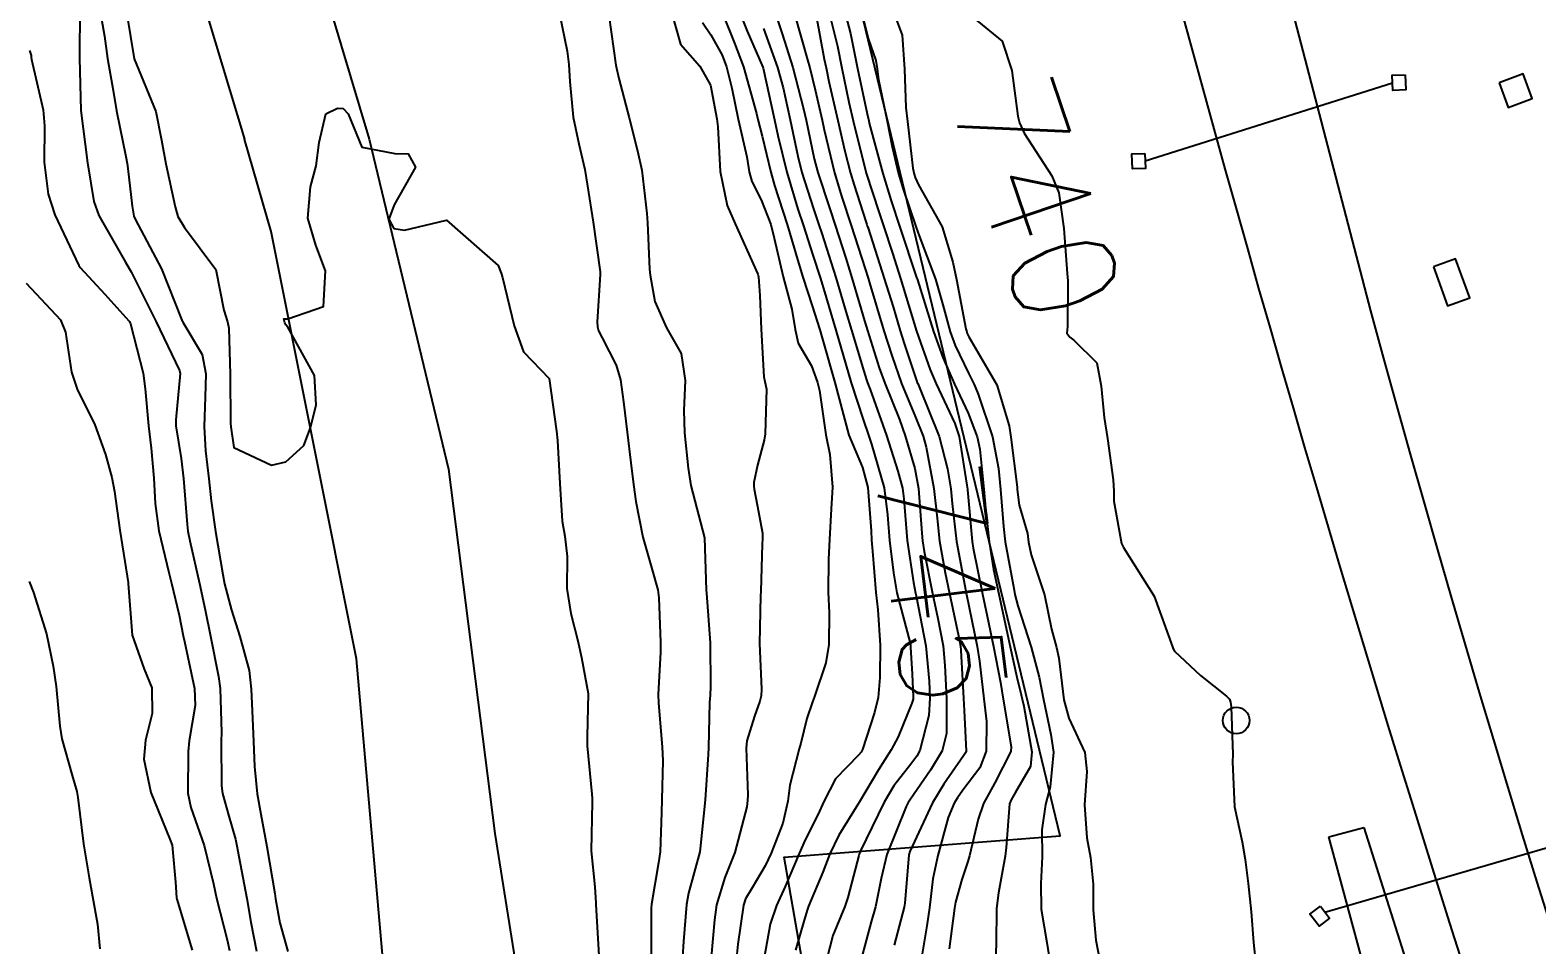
# Model space of a CAD drawing. Header units: metres. Extents: x 318500 to 325275, y 7408834 to 7428799.
# Drawn here: x 320271.8 to 320329.3, y 7410469.2 to 7410504.2 of the extents above; entities that cross this region are included whole.
import ezdxf
from ezdxf.enums import TextEntityAlignment as Align

# ---------------------------------------------------------------- set-up
doc = ezdxf.new("R2010")
doc.units = ezdxf.units.M
doc.header["$MEASUREMENT"] = 0
doc.linetypes.add('CONTINUO', pattern=[0])
for name, color, linetype in [('Armário', 45, 'Continuous'), ('Cotas', 45, 'Continuous'), ('Curvas de Nivel 1m', 11, 'Continuous'), ('Curvas de Nivel 5m', 15, 'Continuous'), ('Divisas', 45, 'Continuous'), ('Linha Férrea', 20, 'Continuous'), ('PLATAFORMA', 45, 'Continuous'), ('Postes', 20, 'Continuous'), ('Pórticos', 45, 'Continuous'), ('Vias Primárias', 230, 'Continuous'), ('Vias Secundárias', 230, 'Continuous')]:
    doc.layers.add(name, color=color, linetype=linetype)
doc.styles.add('Style-STANDARD', font='STANDARD.shx')

msp = doc.modelspace()

# ---------------------------------------------------------------- linework, layer by layer
at = {"layer": 'Armário'}
for points in [[(320327.878, 7410502.16), (320328.22, 7410501.217), (320329.145, 7410501.552), (320328.803, 7410502.495)], [(320325.369, 7410495.127), (320325.909, 7410493.637), (320326.756, 7410493.943), (320326.215, 7410495.433)]]:
    msp.add_lwpolyline(points, close=True, dxfattribs=at)
at = {"layer": 'Curvas de Nivel 1m', "flags": 128}
for points, elevation in [([(320273.721, 7410505.014), (320273.707, 7410503.101), (320273.76, 7410501.1), (320274.003, 7410499.096), (320274.252, 7410497.629), (320274.446, 7410497.089), (320275.454, 7410495.303), (320275.601, 7410495.071), (320275.678, 7410494.937), (320276.617, 7410493.06), (320277.516, 7410491.167), (320277.542, 7410491.051), (320277.375, 7410489.281), (320277.384, 7410489.052), (320277.581, 7410487.804), (320277.671, 7410487.048), (320277.809, 7410485.293), (320277.837, 7410485.037), (320277.909, 7410484.672), (320278.283, 7410483.032), (320278.505, 7410482.03), (320278.7, 7410481.028), (320279.012, 7410479.488), (320279.077, 7410479.024), (320279.12, 7410477.348), (320279.115, 7410477.023), (320279.128, 7410475.31), (320279.164, 7410475.022), (320279.401, 7410474.149), (320279.655, 7410473.279), (320279.712, 7410473.015), (320279.783, 7410472.615), (320280.084, 7410471.009), (320280.242, 7410470.111), (320280.456, 7410469.003)], 757), ([(320274.453, 7410505.09), (320274.652, 7410503.94), (320274.766, 7410503.085), (320274.991, 7410501.863), (320275.12, 7410501.08), (320275.467, 7410499.341), (320275.518, 7410499.073), (320275.542, 7410498.887), (320275.714, 7410497.447), (320275.777, 7410497.069), (320275.827, 7410496.95), (320276.831, 7410495.058), (320277.614, 7410493.086), (320277.63, 7410493.05), (320277.65, 7410493.017), (320278.385, 7410491.787), (320278.52, 7410491.037), (320278.501, 7410490.153), (320278.466, 7410489.037), (320278.514, 7410488.108), (320278.635, 7410487.034), (320278.731, 7410486.198), (320278.896, 7410485.027), (320279.168, 7410483.381), (320279.24, 7410483.023), (320279.505, 7410482.023), (320279.826, 7410481.015), (320280.181, 7410479.713), (320280.259, 7410479.008), (320280.294, 7410478.171), (320280.341, 7410477.006), (320280.385, 7410476.047), (320280.488, 7410475.004), (320280.626, 7410474.226), (320280.853, 7410472.998), (320281.159, 7410471.198), (320281.188, 7410470.993), (320281.346, 7410470.082), (320281.65, 7410468.985)], 756), ([(320292.008, 7410504.857), (320292.308, 7410503.365), (320292.379, 7410502.851), (320292.421, 7410502.21), (320292.543, 7410500.848), (320292.765, 7410499.825), (320292.994, 7410498.841), (320293.092, 7410498.208), (320293.301, 7410496.836), (320293.571, 7410494.943), (320293.578, 7410494.832), (320293.464, 7410493.022), (320293.468, 7410492.833), (320293.505, 7410492.689), (320293.646, 7410492.415), (320294.18, 7410491.369), (320294.344, 7410490.819), (320294.464, 7410489.971), (320294.605, 7410488.815), (320294.746, 7410487.649), (320294.843, 7410486.811), (320294.928, 7410486.174), (320295.205, 7410484.805), (320295.533, 7410483.646), (320295.771, 7410482.797), (320295.818, 7410482.495), (320295.876, 7410480.796), (320295.872, 7410480.411), (320295.781, 7410478.797), (320295.795, 7410478.467), (320295.942, 7410476.795), (320295.959, 7410476.268), (320295.926, 7410474.795), (320295.912, 7410474.288), (320295.858, 7410472.795), (320295.803, 7410472.376), (320295.527, 7410470.798), (320295.514, 7410470.642), (320295.513, 7410468.798)], 754), ([(320296.302, 7410504.803), (320296.635, 7410503.634), (320297.381, 7410502.786), (320297.779, 7410502.069), (320298.02, 7410500.776), (320298.058, 7410500.473), (320298.155, 7410498.774), (320298.417, 7410497.47), (320298.728, 7410496.765), (320299.59, 7410494.843), (320299.615, 7410494.751), (320299.669, 7410494.033), (320299.719, 7410492.749), (320299.818, 7410490.934), (320299.856, 7410490.747), (320299.915, 7410490.456), (320299.866, 7410488.746), (320299.83, 7410488.513), (320299.582, 7410487.55), (320299.433, 7410486.892), (320299.432, 7410486.752), (320299.452, 7410486.635), (320299.563, 7410486.036), (320299.762, 7410484.956), (320299.766, 7410484.747), (320299.753, 7410484.541), (320299.704, 7410482.747), (320299.697, 7410482.568), (320299.659, 7410480.747), (320299.732, 7410479.005), (320299.713, 7410478.746), (320299.664, 7410478.55), (320299.458, 7410477.967), (320299.172, 7410477.027), (320299.144, 7410476.754), (320299.204, 7410474.962), (320299.2, 7410474.753), (320299.168, 7410474.514), (320298.713, 7410472.76), (320298.329, 7410471.813), (320298.014, 7410470.77), (320297.933, 7410470.189), (320297.809, 7410468.773)], 752), ([(320293.898, 7410504.74), (320294.176, 7410502.826), (320294.289, 7410502.319), (320294.675, 7410500.821), (320294.994, 7410499.564), (320295.159, 7410498.816), (320295.356, 7410497.171), (320295.377, 7410496.813), (320295.456, 7410495.04), (320295.479, 7410494.812), (320295.665, 7410493.805), (320296.11, 7410492.803), (320296.664, 7410491.813), (320296.821, 7410490.788), (320296.764, 7410489.638), (320296.79, 7410488.788), (320296.927, 7410487.44), (320297.039, 7410486.785), (320297.55, 7410484.78), (320297.62, 7410482.779), (320297.625, 7410482.672), (320297.767, 7410480.776), (320297.789, 7410479.092), (320297.767, 7410478.776), (320297.748, 7410478.493), (320297.704, 7410476.776), (320297.7, 7410476.512), (320297.586, 7410474.777), (320297.391, 7410472.907), (320297.378, 7410472.792), (320296.942, 7410471.208), (320296.869, 7410470.785), (320296.755, 7410469.37), (320296.715, 7410468.786)], 753), ([(320297.474, 7410504.452), (320297.802, 7410503.99), (320298.227, 7410503.206), (320298.391, 7410502.771), (320298.599, 7410501.946), (320298.84, 7410500.764), (320299.168, 7410499.329), (320299.255, 7410498.757), (320299.356, 7410498.386), (320299.719, 7410497.693), (320300.085, 7410496.746), (320300.218, 7410496.229), (320300.553, 7410494.741), (320300.882, 7410493.512), (320301.014, 7410492.73), (320301.134, 7410492.217), (320301.636, 7410491.346), (320301.873, 7410490.718), (320301.937, 7410490.405), (320302.179, 7410488.714), (320302.337, 7410487.964), (320302.442, 7410486.711), (320302.391, 7410485.882), (320302.32, 7410484.712), (320302.286, 7410483.965), (320302.279, 7410482.712), (320302.308, 7410481.912), (320302.305, 7410480.712), (320302.185, 7410480.011), (320301.758, 7410478.717), (320301.67, 7410478.515), (320301.457, 7410477.882), (320301.226, 7410476.94), (320301.166, 7410476.724), (320300.815, 7410475.333), (320300.741, 7410474.73), (320300.55, 7410473.882), (320300.105, 7410472.739), (320299.874, 7410472.252), (320299.37, 7410471.412), (320299.123, 7410470.994), (320299.044, 7410470.755), (320298.831, 7410469.265), (320298.779, 7410468.758)], 751), ([(320298.926, 7410504.763), (320299.177, 7410504.132), (320299.78, 7410502.75), (320299.789, 7410502.716), (320300.223, 7410500.745), (320300.355, 7410500.14), (320300.699, 7410498.74), (320301.122, 7410497.33), (320301.314, 7410496.734), (320301.693, 7410495.575), (320301.966, 7410494.726), (320302.093, 7410494.304), (320302.561, 7410492.711), (320302.948, 7410491.395), (320303.154, 7410490.705), (320303.609, 7410489.297), (320303.811, 7410488.697), (320303.928, 7410488.362), (320304.41, 7410486.687), (320304.539, 7410485.665), (320304.61, 7410484.684), (320304.766, 7410483.447), (320304.897, 7410482.679), (320305.404, 7410480.759), (320305.421, 7410480.671), (320305.421, 7410480.603), (320305.479, 7410479.572), (320305.515, 7410478.714), (320305.515, 7410478.669), (320305.514, 7410478.625), (320305.467, 7410478.473), (320304.946, 7410477.179), (320304.683, 7410476.681), (320304.192, 7410475.925), (320303.469, 7410474.699), (320303.409, 7410474.593), (320302.68, 7410473.424), (320302.337, 7410472.711), (320302.076, 7410472.017), (320301.525, 7410470.718), (320301.481, 7410470.596), (320301.352, 7410470.183), (320301.027, 7410469.032)], 749), ([(320299.805, 7410504.231), (320300.345, 7410502.744), (320300.561, 7410501.959), (320300.824, 7410500.739), (320301.115, 7410499.36), (320301.274, 7410498.735), (320301.716, 7410497.34), (320301.871, 7410496.887), (320301.924, 7410496.727), (320302.029, 7410496.401), (320302.566, 7410494.717), (320302.951, 7410493.42), (320303.16, 7410492.705), (320303.634, 7410491.146), (320303.741, 7410490.808), (320303.78, 7410490.698), (320303.881, 7410490.441), (320304.497, 7410488.687), (320304.934, 7410487.325), (320305.11, 7410486.677), (320305.16, 7410486.27), (320305.284, 7410484.674), (320305.526, 7410483.071), (320305.607, 7410482.669), (320305.627, 7410482.56), (320305.996, 7410480.662), (320306.126, 7410479.31), (320306.155, 7410478.66), (320306.122, 7410477.999), (320305.777, 7410476.665), (320305.661, 7410476.442), (320305.432, 7410476.136), (320304.786, 7410475.313), (320304.41, 7410474.685), (320303.499, 7410472.806), (320303.453, 7410472.699), (320303.442, 7410472.647), (320303.386, 7410472.408), (320303.028, 7410471.041), (320302.907, 7410470.705), (320302.453, 7410469.599), (320302.22, 7410468.711)], 748), ([(320300.277, 7410504.745), (320300.522, 7410504.024), (320300.928, 7410502.739), (320301.337, 7410501.164), (320301.432, 7410500.733), (320301.738, 7410499.257), (320301.877, 7410498.728), (320302.333, 7410497.338), (320302.54, 7410496.718), (320302.948, 7410495.454), (320303.183, 7410494.707), (320303.656, 7410493.068), (320303.769, 7410492.698), (320304.219, 7410491.274), (320304.432, 7410490.688), (320304.992, 7410489.297), (320305.215, 7410488.676), (320305.581, 7410487.429), (320305.719, 7410486.668), (320305.845, 7410484.957), (320305.875, 7410484.665), (320305.944, 7410484.264), (320306.258, 7410482.659), (320306.459, 7410481.703), (320306.658, 7410480.652), (320306.731, 7410479.9), (320306.796, 7410478.65), (320306.79, 7410477.309), (320306.622, 7410476.652), (320306.176, 7410475.912), (320305.412, 7410474.797), (320305.359, 7410474.723), (320305.328, 7410474.671), (320305.256, 7410474.52), (320304.516, 7410472.683), (320304.292, 7410471.771), (320304.084, 7410470.689), (320303.92, 7410470.123), (320303.537, 7410468.697)], 747), ([(320301.002, 7410504.738), (320301.49, 7410503.036), (320301.57, 7410502.732), (320301.777, 7410501.887), (320302.039, 7410500.726), (320302.12, 7410500.359), (320302.517, 7410498.718), (320302.796, 7410497.79), (320303.152, 7410496.708), (320303.685, 7410495.057), (320303.804, 7410494.698), (320303.856, 7410494.519), (320304.399, 7410492.689), (320304.698, 7410491.741), (320305.075, 7410490.678), (320305.611, 7410489.384), (320305.895, 7410488.666), (320306.011, 7410488.246), (320306.311, 7410486.659), (320306.432, 7410485.531), (320306.525, 7410484.655), (320306.744, 7410483.439), (320306.905, 7410482.649), (320307.28, 7410480.856), (320307.318, 7410480.643), (320307.335, 7410480.489), (320307.439, 7410478.64), (320307.463, 7410478.19), (320307.535, 7410476.639), (320307.511, 7410476.567), (320307.437, 7410476.456), (320306.691, 7410475.381), (320306.262, 7410474.657), (320305.391, 7410472.802), (320305.356, 7410472.671), (320305.201, 7410470.833), (320305.174, 7410470.673), (320304.788, 7410469.229)], 746), ([(320302.332, 7410504.722), (320302.629, 7410503.548), (320302.798, 7410502.715), (320303.067, 7410501.414), (320303.231, 7410500.708), (320303.73, 7410498.7), (320304.215, 7410497.192), (320304.38, 7410496.69), (320304.727, 7410495.652), (320305.038, 7410494.68), (320305.65, 7410492.67), (320306.171, 7410491.198), (320306.397, 7410490.659), (320307.113, 7410489.142), (320307.277, 7410488.645), (320307.572, 7410486.791), (320307.588, 7410486.64), (320307.591, 7410486.618), (320307.764, 7410484.638), (320307.802, 7410484.382), (320308.166, 7410482.634), (320308.344, 7410481.795), (320308.589, 7410480.629), (320308.845, 7410479.258), (320308.949, 7410478.625), (320309.259, 7410476.805), (320309.242, 7410476.622), (320308.629, 7410475.42), (320308.197, 7410474.632), (320307.995, 7410474.043), (320307.664, 7410472.637), (320307.602, 7410472.423), (320307.377, 7410471.74), (320307.135, 7410470.871), (320307.097, 7410470.644), (320306.895, 7410469.088)], 744), ([(320302.947, 7410504.713), (320303.13, 7410504.037), (320303.397, 7410502.706), (320303.764, 7410500.97), (320303.82, 7410500.699), (320303.845, 7410500.613), (320304.356, 7410498.691), (320304.678, 7410497.644), (320304.994, 7410496.681), (320305.663, 7410494.687), (320305.667, 7410494.67), (320305.679, 7410494.635), (320306.296, 7410492.66), (320306.654, 7410491.668), (320307.1, 7410490.648), (320307.614, 7410489.545), (320307.963, 7410488.636), (320308.062, 7410488.166), (320308.217, 7410486.634), (320308.276, 7410485.919), (320308.413, 7410484.631), (320308.587, 7410483.577), (320308.784, 7410482.627), (320309.144, 7410480.974), (320309.22, 7410480.623), (320309.478, 7410479.461), (320309.644, 7410478.79), (320309.681, 7410478.617), (320309.735, 7410478.347), (320310.05, 7410476.611), (320309.99, 7410476.053), (320309.416, 7410475.042), (320309.253, 7410474.781), (320309.193, 7410474.622), (320309.064, 7410472.952), (320309.031, 7410472.624), (320308.775, 7410471.22), (320308.702, 7410470.627), (320308.688, 7410469.278), (320308.658, 7410468.627)], 743), ([(320303.631, 7410504.526), (320303.802, 7410503.851), (320304.099, 7410503.002), (320304.143, 7410502.695), (320304.191, 7410502.287), (320304.528, 7410500.688), (320304.716, 7410499.715), (320304.958, 7410498.682), (320305.138, 7410498.093), (320305.614, 7410496.671), (320305.706, 7410496.415), (320306.37, 7410494.66), (320306.644, 7410493.676), (320306.93, 7410492.651), (320307.122, 7410492.125), (320307.634, 7410491.066), (320307.843, 7410490.638), (320307.999, 7410490.262), (320308.545, 7410488.631), (320308.778, 7410487.433), (320308.849, 7410486.627), (320308.963, 7410485.218), (320309.033, 7410484.625), (320309.367, 7410482.777), (320309.396, 7410482.621), (320309.513, 7410482.178), (320310.021, 7410480.612), (320310.329, 7410479.458), (320310.494, 7410478.605), (320310.776, 7410477.274), (320310.872, 7410476.599), (320310.748, 7410475.272), (320310.571, 7410474.603), (320310.432, 7410473.636), (320310.436, 7410472.604), (320310.392, 7410471.588), (320310.397, 7410470.604), (320310.619, 7410469.323), (320310.739, 7410468.599)], 742), ([(320304.834, 7410504.685), (320305.099, 7410503.977), (320305.183, 7410502.679), (320305.24, 7410501.206), (320305.298, 7410500.677), (320305.509, 7410498.898), (320305.558, 7410498.673), (320305.595, 7410498.539), (320305.726, 7410498.254), (320306.62, 7410496.661), (320307.029, 7410495.311), (320307.17, 7410494.648), (320307.531, 7410492.762), (320307.56, 7410492.641), (320307.585, 7410492.577), (320307.648, 7410492.457), (320308.706, 7410490.629), (320309.177, 7410489.053), (320309.25, 7410488.623), (320309.483, 7410486.709), (320309.49, 7410486.621), (320309.564, 7410486.023), (320309.88, 7410484.942), (320309.914, 7410484.615), (320310.025, 7410484.13), (320310.531, 7410482.605), (320310.803, 7410481.298), (320310.982, 7410480.598), (320311.074, 7410480.184), (320311.274, 7410478.593), (320311.46, 7410477.893), (320312.066, 7410476.581), (320312.148, 7410475.86), (320312.055, 7410474.58), (320312.148, 7410473.329), (320312.289, 7410472.577), (320312.388, 7410471.561), (320312.383, 7410470.575), (320312.491, 7410469.424), (320312.649, 7410468.57)], 741), ([(320271.793, 7410503.39), (320271.856, 7410503.195), (320271.863, 7410503.129), (320271.875, 7410503.043), (320272.312, 7410501.122), (320272.365, 7410500.506), (320272.356, 7410499.121), (320272.504, 7410497.904), (320272.761, 7410497.114), (320273.681, 7410495.173), (320273.731, 7410495.099), (320274.665, 7410494.085), (320275.589, 7410493.071), (320275.614, 7410493.035), (320275.649, 7410492.946), (320276.138, 7410491.065), (320276.211, 7410490.474), (320276.333, 7410489.063), (320276.442, 7410488.207), (320276.541, 7410487.06), (320276.59, 7410486.089), (320276.729, 7410485.052), (320277.113, 7410483.46), (320277.218, 7410483.045), (320277.502, 7410481.824), (320277.659, 7410481.038), (320277.707, 7410480.818), (320278.09, 7410479.034), (320278.112, 7410478.382), (320277.891, 7410477.035), (320277.847, 7410476.623), (320277.842, 7410475.036), (320277.958, 7410474.481), (320278.459, 7410473.029), (320278.821, 7410471.57), (320278.933, 7410471.024), (320279.336, 7410469.434), (320279.432, 7410469.018)], 758), ([(320271.671, 7410494.509), (320272.976, 7410493.11), (320273.17, 7410492.632), (320273.393, 7410491.104), (320273.62, 7410490.462), (320274.293, 7410489.09), (320274.701, 7410487.966), (320274.938, 7410487.079), (320275.034, 7410486.547), (320275.237, 7410485.075), (320275.524, 7410483.314), (320275.559, 7410483.069), (320275.558, 7410483.031), (320275.719, 7410481.067), (320276.171, 7410479.76), (320276.469, 7410479.055), (320276.473, 7410478.072), (320276.224, 7410477.058), (320276.156, 7410476.333), (320276.423, 7410475.055), (320277.152, 7410473.275), (320277.234, 7410473.042), (320277.246, 7410472.909), (320277.366, 7410471.637), (320277.41, 7410471.039), (320277.42, 7410470.978), (320277.997, 7410469.033)], 759)]:
    msp.add_lwpolyline(points, dxfattribs=dict(at, elevation=elevation))
at = {"layer": 'Curvas de Nivel 5m', "flags": 128}
for points, elevation in [([(320275.508, 7410504.775), (320275.79, 7410503.07), (320276.611, 7410501.061), (320276.836, 7410499.967), (320277.003, 7410499.057), (320277.352, 7410497.416), (320277.455, 7410497.053), (320277.704, 7410496.624), (320278.908, 7410495.032), (320279.214, 7410493.47), (320279.352, 7410493.024), (320279.408, 7410492.784), (320279.455, 7410491.023), (320279.468, 7410489.156), (320279.476, 7410489.022), (320279.588, 7410488.233), (320281.025, 7410487.551), (320281.58, 7410487.683), (320282.268, 7410488.302), (320282.521, 7410488.981), (320282.73, 7410489.862), (320282.668, 7410490.98), (320281.648, 7410492.823), (320281.577, 7410492.918), (320281.533, 7410492.992), (320281.505, 7410493.139), (320281.652, 7410493.148), (320283.019, 7410493.617), (320283.087, 7410494.976), (320282.719, 7410495.955), (320282.418, 7410496.983), (320282.517, 7410498.187), (320282.74, 7410498.98), (320282.852, 7410499.87), (320283.11, 7410500.976), (320283.547, 7410501.188), (320283.763, 7410501.18), (320283.961, 7410500.967), (320284.483, 7410499.701), (320285.738, 7410499.45), (320286.25, 7410499.444), (320286.528, 7410498.928), (320285.716, 7410497.492), (320285.51, 7410496.943), (320285.705, 7410496.589), (320286.104, 7410496.534), (320287.71, 7410496.91), (320289.684, 7410495.183), (320289.799, 7410494.888), (320289.843, 7410494.722), (320290.29, 7410492.88), (320290.648, 7410491.883), (320291.63, 7410490.86), (320291.91, 7410488.855), (320291.95, 7410488.499), (320292.031, 7410486.853), (320292.124, 7410485.42), (320292.226, 7410484.85), (320292.318, 7410484.069), (320292.299, 7410482.848), (320292.456, 7410481.895), (320292.716, 7410480.842), (320292.86, 7410480.216), (320293.118, 7410478.835), (320293.081, 7410477.2), (320293.071, 7410476.836), (320293.255, 7410474.99), (320293.266, 7410474.832), (320293.262, 7410474.686), (320293.232, 7410472.832), (320293.369, 7410471.459), (320293.407, 7410470.829), (320293.404, 7410470.784), (320293.521, 7410468.827)], 755), ([(320298.249, 7410504.773), (320298.701, 7410503.668), (320299.043, 7410502.761), (320299.535, 7410500.982), (320299.592, 7410500.753), (320299.75, 7410500.116), (320300.089, 7410498.746), (320300.232, 7410498.238), (320300.706, 7410496.74), (320301.142, 7410495.281), (320301.308, 7410494.734), (320301.664, 7410493.644), (320301.957, 7410492.717), (320302.085, 7410492.276), (320302.526, 7410490.711), (320302.853, 7410489.466), (320303.066, 7410488.705), (320303.582, 7410487.472), (320303.793, 7410486.697), (320303.909, 7410485.05), (320303.929, 7410484.694), (320303.971, 7410484.266), (320304.087, 7410482.691), (320304.165, 7410482.035), (320304.259, 7410480.688), (320304.24, 7410479.451), (320304.182, 7410478.689), (320304.042, 7410478.11), (320303.586, 7410476.698), (320303.538, 7410476.599), (320303.437, 7410476.483), (320302.548, 7410475.584), (320302.115, 7410474.713), (320301.896, 7410474.225), (320301.395, 7410473.252), (320301.167, 7410472.723), (320300.636, 7410471.466), (320300.299, 7410470.736), (320300.061, 7410470.028), (320299.832, 7410468.742)], 750), ([(320301.81, 7410504.73), (320302.126, 7410503.058), (320302.194, 7410502.724), (320302.303, 7410502.201), (320302.638, 7410500.717), (320302.916, 7410499.539), (320303.126, 7410498.709), (320303.261, 7410498.243), (320303.712, 7410496.863), (320303.753, 7410496.742), (320303.764, 7410496.699), (320303.797, 7410496.61), (320304.413, 7410494.689), (320304.753, 7410493.595), (320305.023, 7410492.679), (320305.174, 7410492.206), (320305.632, 7410490.83), (320305.674, 7410490.713), (320305.691, 7410490.669), (320305.749, 7410490.547), (320306.512, 7410488.656), (320306.823, 7410487.409), (320306.951, 7410486.649), (320307.012, 7410486.096), (320307.177, 7410484.646), (320307.522, 7410482.74), (320307.544, 7410482.64), (320307.549, 7410482.611), (320307.957, 7410480.635), (320308.05, 7410480.069), (320308.213, 7410478.633), (320308.316, 7410477.773), (320308.307, 7410476.631), (320308.06, 7410476.004), (320307.418, 7410475.14), (320307.204, 7410474.853), (320307.082, 7410474.645), (320306.859, 7410474.103), (320306.456, 7410472.654), (320306.271, 7410471.762), (320306.138, 7410470.658), (320306.041, 7410469.969), (320305.821, 7410468.663)], 745), ([(320307.81, 7410504.65), (320308.912, 7410503.744), (320309.285, 7410502.628), (320309.511, 7410500.877), (320309.571, 7410500.623), (320309.754, 7410500.226), (320310.811, 7410498.604), (320311.074, 7410497.951), (320311.262, 7410496.597), (320311.401, 7410494.877), (320311.423, 7410494.594), (320311.403, 7410492.844), (320311.385, 7410492.594), (320311.493, 7410492.437), (320311.647, 7410492.327), (320312.521, 7410491.459), (320312.695, 7410490.574), (320312.804, 7410489.38), (320312.939, 7410488.57), (320313.15, 7410486.992), (320313.17, 7410486.566), (320313.182, 7410486.182), (320313.47, 7410484.561), (320313.548, 7410484.416), (320314.713, 7410482.548), (320315.417, 7410480.615), (320315.441, 7410480.54), (320315.489, 7410480.454), (320316.478, 7410479.523), (320317.472, 7410478.738), (320317.585, 7410478.622), (320317.622, 7410478.508), (320317.65, 7410478.324), (320317.723, 7410476.506), (320317.71, 7410476.232), (320317.775, 7410474.505), (320318.073, 7410473.176), (320318.189, 7410472.498), (320318.296, 7410471.577), (320318.417, 7410470.494), (320318.501, 7410469.335), (320318.595, 7410468.491)], 740), ([(320271.786, 7410483.117), (320271.942, 7410482.688), (320272.444, 7410481.11), (320272.698, 7410479.881), (320272.811, 7410479.106), (320272.957, 7410477.593), (320273.032, 7410477.104), (320273.419, 7410475.711), (320273.597, 7410475.097), (320273.637, 7410474.866), (320273.862, 7410473.093), (320274.075, 7410471.797), (320274.196, 7410471.087), (320274.393, 7410470.035), (320274.478, 7410469.083)], 760)]:
    msp.add_lwpolyline(points, dxfattribs=dict(at, elevation=elevation))
at = {"layer": 'Divisas'}
msp.add_lwpolyline([(320364.809, 7410323.722), (320350.912, 7410350.794), (320343.975, 7410362.296), (320336.1, 7410372.806), (320322.679, 7410404.025), (320312.507, 7410429.278), (320306.637, 7410448.151), (320301.665, 7410466.49), (320301.146, 7410469.444), (320300.594, 7410472.586), (320311.129, 7410473.402), (320302.673, 7410508.511), (320290.589, 7410556.677), (320284.589, 7410572.24), (320271.44, 7410588.358), (320264.226, 7410598.805), (320259.225, 7410602.757), (320269.004, 7410623.011), (320268.801, 7410631.372), (320265.638, 7410646.971), (320248.91, 7410679.412), (320241.778, 7410692.065), (320237.528, 7410707.724), (320233.928, 7410714.375)], dxfattribs=at)
at = {"layer": 'Linha Férrea'}
for points in [[(321000, 7409665.789, 0.078197), (320889.691, 7409761.645, 0.016428), (320831.735, 7409795.8, -0.029281), (320758.162, 7409840.189, -0.075107), (320633.213, 7409959.145, -0.038123), (320591.245, 7410019.369), (320569.878, 7410055.984), (320528.944, 7410130.121, 0.044252), (320455.674, 7410238.482), (320423.409, 7410279.545, -0.076357), (320336.109, 7410440.077, -0.029288), (320307.678, 7410537.206, 0.027041), (320278.586, 7410637.586, 0.100983), (320172.348, 7410808.477, 0.013159)], [(321000, 7409672.461, 0.064653), (320912.297, 7409751.466, 0.030753), (320836.249, 7409797.862, -0.016147), (320768.63, 7409837.796, -0.116635), (320583.997, 7410039.771), (320542.786, 7410113.919, 0.026405), (320494.03, 7410193.917, 0.017029), (320443.189, 7410260.7), (320429.493, 7410278.025, -0.097268), (320322.982, 7410493.451), (320310.757, 7410540.446), (320304.231, 7410567.008, 0.019913), (320282.851, 7410638.027, 0.100687), (320180.06, 7410806.177, 0.011092)]]:
    msp.add_lwpolyline(points, format="xyb", dxfattribs=at)
at = {"layer": 'PLATAFORMA', "linetype": 'CONTINUO'}
for points in [[(320321.385, 7410473.358, 741.081), (320322.711, 7410473.72, 741.083)], [(320431.788, 7410261.209, 741.069), (320423.431, 7410272.145, 740.894), (320412.886, 7410286.176, 740.981), (320403.42, 7410299.507, 741.011), (320394.008, 7410313.498, 741.041), (320384.697, 7410328.126, 741.105), (320376.178, 7410342.483, 741.134), (320367.68, 7410357.715, 741.137), (320359.535, 7410373.685, 741.145), (320351.952, 7410389.565, 741.069), (320344.513, 7410406.106, 741.079), (320337.584, 7410422.975, 741.105), (320331.621, 7410439.008, 741.145), (320326.103, 7410455.907, 741.111), (320321.385, 7410473.358, 741.081)], [(320322.711, 7410473.72, 741.083), (320328.235, 7410456.266, 741.101), (320334.112, 7410439.718, 741.145), (320340.048, 7410423.755, 741.105), (320346.938, 7410406.982, 741.079), (320354.342, 7410390.52, 741.069), (320361.891, 7410374.709, 741.145), (320369.992, 7410358.827, 741.137), (320378.442, 7410343.681, 741.134), (320386.915, 7410329.402, 741.105), (320396.178, 7410314.848, 741.041), (320405.547, 7410300.923, 741.011), (320414.966, 7410287.658, 740.981), (320425.478, 7410273.67, 740.894), (320433.828, 7410262.744, 740.805)]]:
    msp.add_polyline3d(points, dxfattribs=at)
at = {"layer": 'Postes'}
msp.add_circle((320317.846, 7410477.808), 0.509, dxfattribs=at)
at = {"layer": 'Pórticos'}
for points in [[(320314.375, 7410499.17), (320323.811, 7410502.154)], [(320321.233, 7410470.49), (320333.969, 7410474.189)]]:
    msp.add_lwpolyline(points, dxfattribs=at)
for points in [[(320324.299, 7410502.46), (320324.32, 7410501.883), (320323.821, 7410501.866), (320323.8, 7410502.443)], [(320314.365, 7410499.459), (320314.385, 7410498.882), (320313.886, 7410498.864), (320313.866, 7410499.441)], [(320321.058, 7410470.72), (320321.409, 7410470.261), (320321.012, 7410469.958), (320320.662, 7410470.416)]]:
    msp.add_lwpolyline(points, close=True, dxfattribs=at)
at = {"layer": 'Vias Primárias'}
for points in [[(320294.939, 7410400.947), (320292.359, 7410414.816), (320289.952, 7410433.307), (320288.405, 7410447.747), (320285.598, 7410465.098), (320284.279, 7410480.161), (320281.017, 7410496.478), (320279.996, 7410500)], [(320284.759, 7410500), (320287.784, 7410487.401), (320289.558, 7410473.488), (320291.448, 7410461.572), (320291.619, 7410456.809), (320293.622, 7410446.272), (320295.167, 7410432.766), (320296.6, 7410421.026), (320298.49, 7410408.484), (320301.412, 7410395.307)]]:
    msp.add_lwpolyline(points, dxfattribs=at)
at = {"layer": 'Vias Secundárias'}
for points in [[(320081.384, 7410708.2), (320088.963, 7410708.674, -0.100221), (320100.492, 7410707.081, -0.141008), (320106.587, 7410702.754, -0.023425), (320113.292, 7410693.492, -0.013947), (320118.17, 7410685.567, 0.144339), (320125.607, 7410678.495, -0.091904), (320133.597, 7410672.336, 0.023951), (320137.679, 7410668.197), (320158.535, 7410650.184), (320174.503, 7410635.626, 0.051272), (320181.033, 7410630.798, -0.008065), (320186.09, 7410627.694, -0.082686), (320193.225, 7410621.289), (320209.988, 7410602.822), (320227.731, 7410582.226), (320243.953, 7410565.023), (320258.773, 7410548.983, -0.055409), (320264.448, 7410541.283, -0.015482), (320270.602, 7410529.842, -0.054366), (320274.327, 7410519.759, 0.007321), (320276.399, 7410511.969), (320279.996, 7410500)], [(320242.888, 7410574.797), (320261.116, 7410554.288, -0.036233), (320268.457, 7410544.713, -0.048254), (320273.206, 7410535.708, -0.024852), (320276.818, 7410525.467), (320282.292, 7410508.275), (320284.759, 7410500)]]:
    msp.add_lwpolyline(points, format="xyb", dxfattribs=at)

# ---------------------------------------------------------------- texts
at = {"layer": 'Cotas', "style": 'Style-STANDARD'}
for s, rotation, p in [('740', 288.69858, (320310.252, 7410497.731, 740)), ('745', 277.09152, (320306.604, 7410483.07, 745))]:
    msp.add_text(s, height=4, rotation=rotation, dxfattribs=at).set_placement(p, align=Align.MIDDLE_CENTER)

doc.saveas('drawing.dxf')
